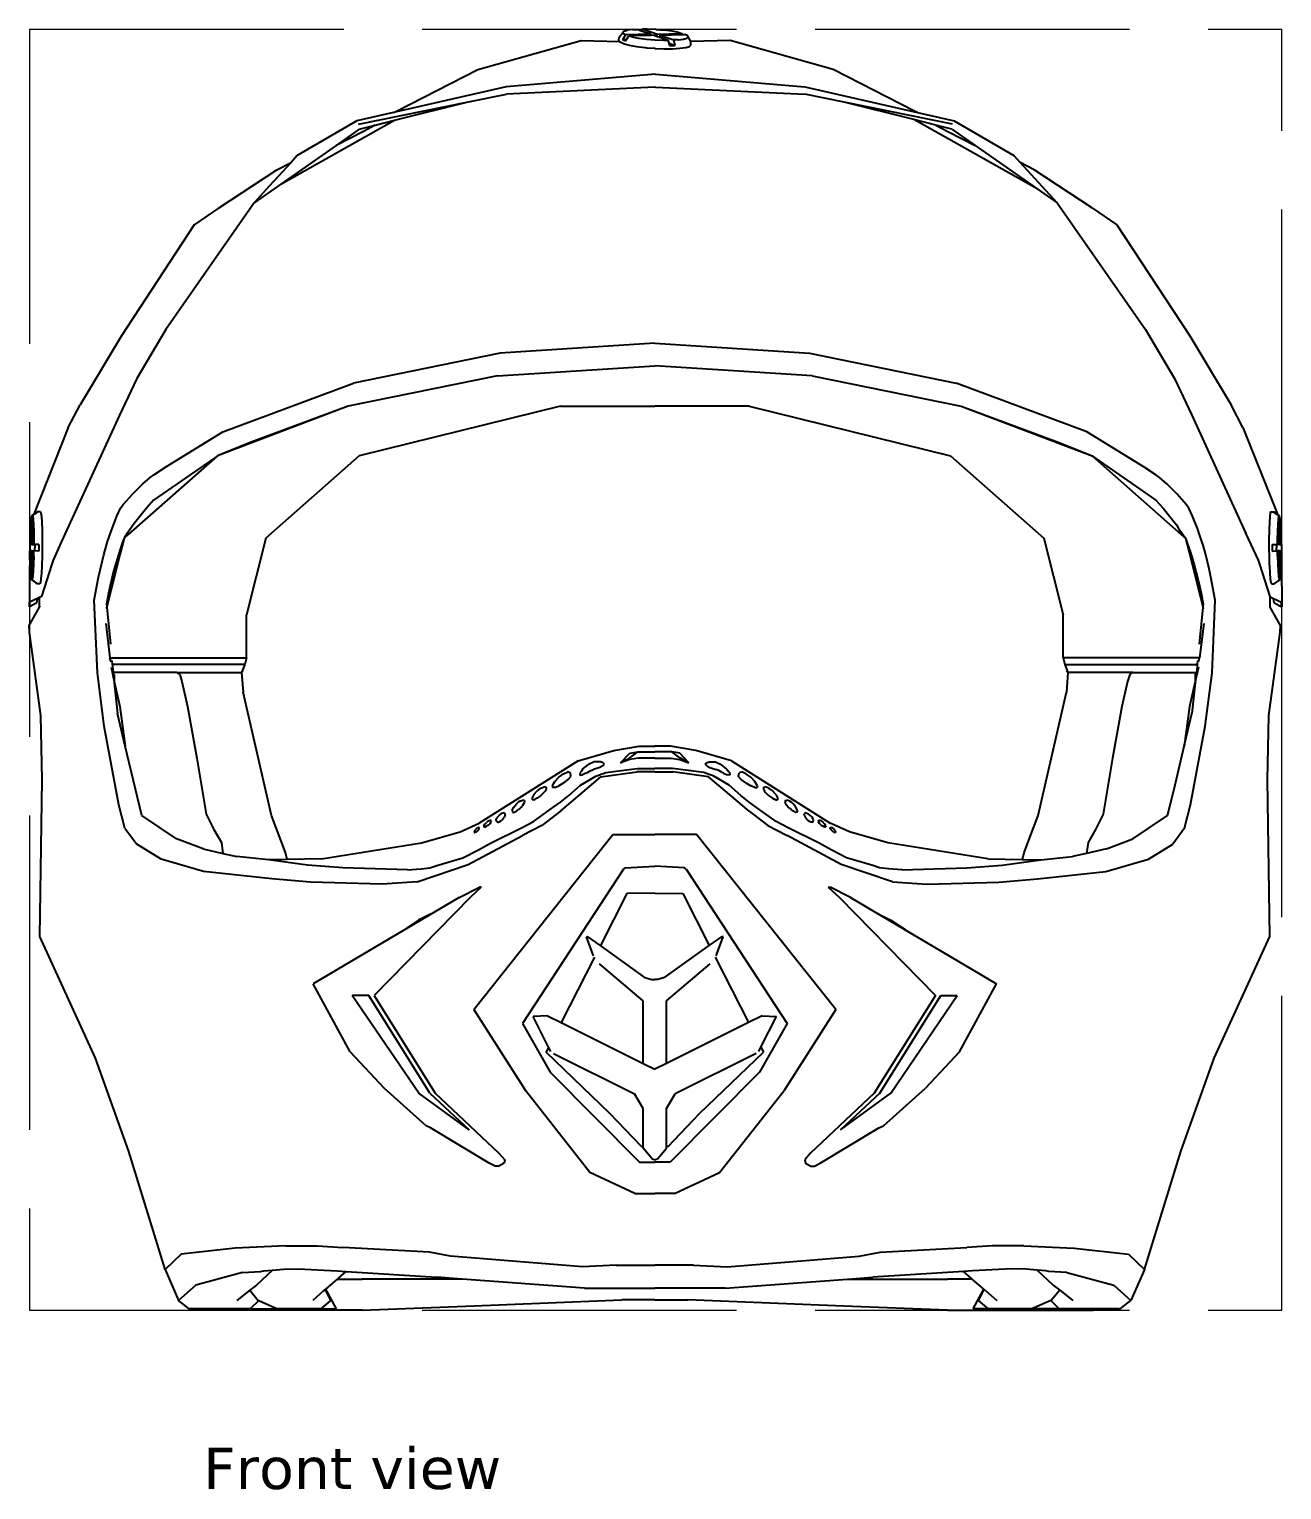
# Model space of a CAD drawing. Header units: inches. Extents: x 96 to 419, y 130 to 203.
# Drawn here: x 279.6 to 327.4, y 130 to 185.7 of the extents above; entities that cross this region are included whole.
import ezdxf

# ---------------------------------------------------------------- set-up
doc = ezdxf.new("R2010")
doc.units = ezdxf.units.IN
doc.header["$MEASUREMENT"] = 0
doc.linetypes.add('ACAD_ISO02W100', pattern=[15, 12, -3])
doc.layers.add('Edges', color=7, linetype='Continuous')
doc.layers.add('outter line', color=1, linetype='ACAD_ISO02W100', lineweight=5)
doc.styles.get("Standard").update_dxf_attribs({"font": 'Verdana.ttf'})

# ---------------------------------------------------------------- blocks, each defined once
blk = doc.blocks.new('Motocross Helmet fr')
at = {"layer": 'Edges'}
for p, q in [((-6.779, 22.884), (-2.837, 23.981)), ((-2.837, 23.981), (-1.368, 23.948)), ((-1.397, 23.988), (-1.389, 24.111)), ((-1.397, 23.988), (-1.368, 23.948)), ((-1.389, 24.111), (-1.252, 24.288)), ((-1.14, 24.201), (-1.261, 24.013)), ((-1.109, 24.017), (-1.261, 24.013)), ((-1.214, 23.992), (-1.261, 24.013)), ((-1.206, 24.335), (-1.252, 24.288)), ((-1.252, 24.288), (-1.214, 24.235)), ((-1.214, 24.235), (-1.14, 24.201)), ((-1.214, 23.992), (-1.139, 23.972)), ((-1.206, 24.335), (-1.077, 24.374)), ((-0.175, 24.225), (-1.14, 24.201)), ((-1.139, 23.972), (-1.109, 24.017)), ((-1.109, 24.017), (-1.018, 24.159)), ((-0.876, 24.401), (-1.077, 24.374)), ((-0.178, 24.181), (-1.018, 24.159)), ((-0.898, 24.127), (-1.018, 24.159)), ((-0.898, 24.127), (-0.643, 24.079)), ((-0.876, 24.401), (-0.716, 24.41)), ((-0.529, 24.346), (-0.716, 24.41)), ((-0.643, 24.079), (-0.343, 24.041)), ((-0.529, 24.346), (-0.498, 24.415)), ((-0.175, 24.225), (-0.529, 24.346)), ((-0.312, 24.415), (-0.498, 24.415)), ((0.043, 24.231), (-0.498, 24.415)), ((-0.343, 24.041), (-0.021, 24.013)), ((0.011, 24.401), (-0.312, 24.415)), ((-0.175, 24.225), (-0.178, 24.181)), ((-0.053, 24.184), (-0.178, 24.181)), ((-0.053, 24.184), (0.038, 24.153)), ((-0.021, 24.013), (0.302, 23.999)), ((0.011, 24.401), (0.333, 24.374)), ((0.043, 24.231), (0.038, 24.153)), ((0.038, 24.153), (0.16, 24.111)), ((0.043, 24.231), (1.008, 24.255)), ((0.165, 24.189), (0.16, 24.111)), ((0.16, 24.111), (0.488, 23.999)), ((0.165, 24.189), (1.032, 24.211)), ((0.165, 24.189), (0.706, 24.005)), ((0.302, 23.999), (0.488, 23.999)), ((0.633, 24.335), (0.333, 24.374)), ((0.516, 23.88), (0.488, 23.999)), ((0.888, 24.288), (0.633, 24.335)), ((0.866, 24.013), (0.706, 24.005)), ((0.755, 23.799), (0.706, 24.005)), ((0.866, 24.013), (1.067, 24.041)), ((0.888, 24.288), (1.008, 24.255)), ((1.008, 24.255), (1.032, 24.211)), ((1.032, 24.211), (1.13, 24.214)), ((1.067, 24.041), (1.196, 24.079)), ((1.204, 24.18), (1.13, 24.214)), ((1.196, 24.079), (1.242, 24.127)), ((1.242, 24.127), (1.204, 24.18)), ((1.347, 23.948), (1.242, 24.127)), ((2.845, 23.981), (1.347, 23.948)), ((6.787, 22.884), (2.845, 23.981)), ((-1.368, 23.948), (-1.355, 23.929)), ((-1.355, 23.929), (-1.222, 23.869)), ((-1.222, 23.869), (-1.007, 23.811)), ((-1.007, 23.811), (-0.726, 23.759)), ((-0.726, 23.759), (-0.624, 23.745)), ((-0.624, 23.745), (-0.397, 23.716)), ((-0.397, 23.716), (-0.332, 23.711)), ((-0.332, 23.711), (-0.042, 23.686)), ((-0.042, 23.686), (0.004, 23.684)), ((0.004, 23.684), (0.313, 23.67)), ((0.313, 23.67), (0.646, 23.67)), ((0.516, 23.88), (0.755, 23.799)), ((0.537, 23.794), (0.516, 23.88)), ((0.537, 23.794), (0.654, 23.794)), ((0.646, 23.67), (0.933, 23.686)), ((0.654, 23.794), (0.755, 23.799)), ((0.933, 23.686), (1.155, 23.716)), ((1.155, 23.716), (1.296, 23.759)), ((1.296, 23.759), (1.348, 23.811)), ((1.355, 23.934), (1.347, 23.948)), ((1.348, 23.811), (1.355, 23.934)), ((-9.886, 21.288), (-6.779, 22.884)), ((9.894, 21.288), (6.787, 22.884)), ((0.004, 22.701), (-5.696, 22.214)), ((0.004, 22.701), (5.704, 22.214)), ((-5.696, 22.214), (-10, 21.233)), ((-7.2, 21.636), (-5.693, 21.943)), ((-0.027, 22.199), (-5.693, 21.943)), ((0.004, 22.201), (-0.027, 22.199)), ((0.004, 22.201), (5.7, 21.943)), ((7.208, 21.636), (5.7, 21.943)), ((5.704, 22.214), (10.008, 21.233)), ((-10, 21.233), (-11.396, 20.915)), ((-11.334, 20.793), (-7.2, 21.636)), ((-10, 21.233), (-9.886, 21.288)), ((-9.965, 20.941), (-7.2, 21.636)), ((11.342, 20.793), (7.208, 21.636)), ((9.859, 20.969), (7.208, 21.636)), ((10.008, 21.233), (9.894, 21.288)), ((10.008, 21.233), (11.404, 20.915)), ((-14.309, 18.499), (-9.965, 20.941)), ((-11.396, 20.915), (-13.674, 19.591)), ((-11.308, 20.603), (-10.696, 20.757)), ((-10.696, 20.757), (-11.147, 20.512)), ((-10.696, 20.757), (-9.965, 20.941)), ((14.569, 18.321), (9.859, 20.969)), ((10.704, 20.757), (9.859, 20.969)), ((10.704, 20.757), (11.155, 20.512)), ((11.316, 20.603), (10.704, 20.757)), ((11.404, 20.915), (13.682, 19.591)), ((-11.308, 20.603), (-12.193, 19.982)), ((-11.147, 20.512), (-12.193, 19.982)), ((11.155, 20.512), (12.201, 19.982)), ((11.316, 20.603), (12.201, 19.982)), ((-12.193, 19.982), (-14.309, 18.499)), ((-13.674, 19.591), (-13.914, 19.329)), ((12.201, 19.982), (14.569, 18.321)), ((13.682, 19.591), (13.921, 19.329)), ((-16.678, 17.591), (-14.451, 19.043)), ((-13.914, 19.329), (-14.746, 18.42)), ((-14.451, 19.043), (-13.914, 19.329)), ((14.459, 19.043), (13.921, 19.329)), ((13.921, 19.329), (14.754, 18.42)), ((16.686, 17.591), (14.459, 19.043)), ((-14.309, 18.499), (-15.327, 17.785)), ((-14.746, 18.42), (-15.327, 17.785)), ((14.754, 18.42), (15.334, 17.785)), ((14.569, 18.321), (15.334, 17.785)), ((-15.327, 17.785), (-18.697, 12.959)), ((-16.678, 17.591), (-17.606, 16.953)), ((15.334, 17.785), (18.705, 12.959)), ((16.686, 17.591), (17.614, 16.953)), ((-17.606, 16.953), (-20.387, 12.711)), ((17.614, 16.953), (20.395, 12.711)), ((-18.697, 12.959), (-19.801, 11.081)), ((18.705, 12.959), (19.808, 11.081)), ((-20.387, 12.711), (-21.967, 10.083)), ((-0.027, 12.438), (-5.93, 12.052)), ((-0.027, 12.438), (5.875, 12.052)), ((20.395, 12.711), (21.975, 10.083)), ((-5.93, 12.052), (-11.528, 10.908)), ((5.875, 12.052), (11.473, 10.908)), ((-6.033, 11.186), (-11.728, 10.032)), ((-6.033, 11.186), (-0.027, 11.575)), ((5.978, 11.186), (-0.027, 11.575)), ((5.978, 11.186), (11.673, 10.032)), ((-19.801, 11.081), (-20.467, 9.689)), ((-16.52, 9.046), (-11.528, 10.908)), ((16.465, 9.046), (11.473, 10.908)), ((19.808, 11.081), (20.474, 9.689)), ((-22.418, 9.213), (-21.967, 10.083)), ((22.425, 9.213), (21.975, 10.083)), ((-20.467, 9.689), (-22.684, 4.837)), ((-11.728, 10.032), (-16.727, 8.132)), ((-11.728, 10.032), (-15.433, 8.662)), ((-3.632, 10.032), (-11.314, 8.132)), ((-3.632, 10.032), (-0.027, 10.032)), ((3.577, 10.032), (-0.027, 10.032)), ((3.577, 10.032), (11.259, 8.132)), ((11.673, 10.032), (16.672, 8.132)), ((11.673, 10.032), (15.378, 8.662)), ((20.474, 9.689), (22.541, 5.167)), ((-22.418, 9.213), (-23.736, 5.909)), ((-18.668, 7.728), (-16.52, 9.046)), ((18.613, 7.728), (16.465, 9.046)), ((22.425, 9.213), (23.744, 5.909)), ((-15.433, 8.662), (-16.727, 8.132)), ((15.378, 8.662), (16.672, 8.132)), ((-16.727, 8.132), (-20.128, 5.13)), ((-16.864, 8.039), (-19.162, 6.439)), ((-16.727, 8.132), (-16.864, 8.039)), ((-11.314, 8.132), (-14.876, 4.988)), ((11.259, 8.132), (14.821, 4.988)), ((16.672, 8.132), (16.809, 8.039)), ((16.672, 8.132), (20.073, 5.13)), ((16.809, 8.039), (19.107, 6.439)), ((-19.577, 7.067), (-19.295, 7.313)), ((-19.295, 7.313), (-19.152, 7.415)), ((-19.152, 7.415), (-18.668, 7.728)), ((19.097, 7.415), (18.613, 7.728)), ((19.24, 7.313), (19.097, 7.415)), ((19.522, 7.067), (19.24, 7.313)), ((-19.957, 6.685), (-19.577, 7.067)), ((19.902, 6.685), (19.522, 7.067)), ((-20.562, 5.832), (-20.419, 6.144)), ((-20.419, 6.144), (-20.319, 6.273)), ((-20.319, 6.273), (-19.957, 6.685)), ((-19.432, 6.141), (-19.692, 5.827)), ((-19.162, 6.439), (-19.432, 6.141)), ((19.107, 6.439), (19.377, 6.141)), ((19.377, 6.141), (19.637, 5.827)), ((20.264, 6.273), (19.902, 6.685)), ((20.364, 6.144), (20.264, 6.273)), ((20.507, 5.832), (20.364, 6.144)), ((-23.84, 5.65), (-23.88, 5.55)), ((-23.851, 5.515), (-23.84, 5.65)), ((-23.84, 5.65), (-23.834, 5.714)), ((-23.834, 5.714), (-23.815, 5.839)), ((-23.815, 5.839), (-23.803, 5.865)), ((-23.812, 4.756), (-23.803, 5.865)), ((-23.803, 5.865), (-23.736, 5.909)), ((-23.797, 4.756), (-23.789, 5.865)), ((-23.615, 5.978), (-23.789, 5.865)), ((-23.777, 5.838), (-23.789, 5.865)), ((-23.777, 5.838), (-23.76, 5.714)), ((-23.76, 5.714), (-23.746, 5.515)), ((-23.736, 5.909), (-23.615, 5.988)), ((-23.608, 6.005), (-23.615, 5.988)), ((-23.615, 5.978), (-23.615, 5.988)), ((-23.6, 5.988), (-23.615, 5.978)), ((-23.483, 6.004), (-23.608, 6.005)), ((-23.608, 6.005), (-23.6, 5.988)), ((-23.483, 6.004), (-23.462, 5.957)), ((-23.462, 5.957), (-23.444, 5.819)), ((-23.444, 5.819), (-23.428, 5.601)), ((-23.428, 5.601), (-23.418, 5.316)), ((-20.748, 5.364), (-20.562, 5.832)), ((-19.692, 5.827), (-19.941, 5.5)), ((19.637, 5.827), (19.886, 5.5)), ((20.693, 5.364), (20.507, 5.832)), ((23.436, 5.601), (23.425, 5.316)), ((23.451, 5.819), (23.436, 5.601)), ((23.47, 5.957), (23.451, 5.819)), ((23.491, 6.004), (23.47, 5.957)), ((23.491, 6.004), (23.615, 6.005)), ((23.615, 6.005), (23.608, 5.988)), ((23.608, 5.988), (23.623, 5.978)), ((23.615, 6.005), (23.623, 5.988)), ((23.623, 5.978), (23.623, 5.988)), ((23.744, 5.909), (23.623, 5.988)), ((23.623, 5.978), (23.796, 5.865)), ((23.811, 5.865), (23.744, 5.909)), ((23.768, 5.714), (23.754, 5.515)), ((23.785, 5.838), (23.768, 5.714)), ((23.785, 5.838), (23.796, 5.865)), ((23.805, 4.756), (23.796, 5.865)), ((23.82, 4.756), (23.811, 5.865)), ((23.823, 5.839), (23.811, 5.865)), ((23.842, 5.714), (23.823, 5.839)), ((23.847, 5.65), (23.842, 5.714)), ((23.847, 5.65), (23.887, 5.55)), ((23.859, 5.515), (23.847, 5.65)), ((-23.88, 5.55), (-23.902, 2.371)), ((-23.875, 4.955), (-23.865, 5.256)), ((-23.851, 5.515), (-23.865, 5.256)), ((-23.746, 5.515), (-23.737, 5.256)), ((-23.737, 5.256), (-23.731, 4.954)), ((-23.418, 5.316), (-23.417, 5.253)), ((-23.417, 5.253), (-23.412, 4.984)), ((-20.918, 4.873), (-20.748, 5.364)), ((-20.179, 5.159), (-20.29, 4.988)), ((-20.128, 5.13), (-20.29, 4.988)), ((-20.015, 5.394), (-20.179, 5.159)), ((-19.941, 5.5), (-20.015, 5.394)), ((19.886, 5.5), (19.96, 5.394)), ((19.96, 5.394), (20.073, 5.13)), ((19.96, 5.394), (20.124, 5.159)), ((20.073, 5.13), (20.235, 4.988)), ((20.124, 5.159), (20.235, 4.988)), ((20.863, 4.873), (20.693, 5.364)), ((22.541, 5.163), (22.541, 5.167)), ((22.541, 5.163), (23.004, 4.153)), ((23.424, 5.253), (23.42, 4.984)), ((23.425, 5.316), (23.424, 5.253)), ((23.744, 5.256), (23.739, 4.954)), ((23.754, 5.515), (23.744, 5.256)), ((23.859, 5.515), (23.873, 5.256)), ((23.882, 4.955), (23.873, 5.256)), ((23.887, 5.55), (23.91, 2.371)), ((-23.88, 4.308), (-23.88, 4.506)), ((-23.814, 4.506), (-23.88, 4.506)), ((-23.875, 4.955), (-23.878, 4.756)), ((-23.812, 4.756), (-23.878, 4.756)), ((-23.814, 4.506), (-23.823, 3.398)), ((-23.814, 4.506), (-23.799, 4.506)), ((-23.812, 4.756), (-23.797, 4.756)), ((-23.799, 4.506), (-23.808, 3.398)), ((-23.799, 4.506), (-23.733, 4.506)), ((-23.797, 4.756), (-23.731, 4.756)), ((-23.737, 4.307), (-23.733, 4.506)), ((-23.7, 4.506), (-23.733, 4.506)), ((-23.731, 4.954), (-23.731, 4.756)), ((-23.698, 4.755), (-23.731, 4.756)), ((-23.698, 4.755), (-23.7, 4.63)), ((-23.7, 4.506), (-23.7, 4.63)), ((-23.539, 4.504), (-23.7, 4.506)), ((-23.537, 4.754), (-23.698, 4.755)), ((-23.537, 4.629), (-23.539, 4.504)), ((-23.537, 4.754), (-23.537, 4.629)), ((-23.412, 4.628), (-23.418, 4.273)), ((-23.412, 4.984), (-23.412, 4.628)), ((-22.684, 4.837), (-22.997, 4.153)), ((-21.063, 4.36), (-20.959, 4.733)), ((-20.959, 4.733), (-20.918, 4.873)), ((-20.357, 4.807), (-20.481, 4.442)), ((-20.29, 4.988), (-20.436, 4.412)), ((-20.29, 4.988), (-20.357, 4.807)), ((-14.876, 4.988), (-15.617, 2.067)), ((14.821, 4.988), (15.562, 2.067)), ((20.235, 4.988), (20.302, 4.807)), ((20.235, 4.988), (20.381, 4.412)), ((20.302, 4.807), (20.426, 4.442)), ((20.904, 4.733), (20.863, 4.873)), ((21.008, 4.36), (20.904, 4.733)), ((23.42, 4.984), (23.42, 4.628)), ((23.42, 4.628), (23.425, 4.273)), ((23.545, 4.754), (23.706, 4.755)), ((23.545, 4.754), (23.545, 4.629)), ((23.545, 4.629), (23.546, 4.504)), ((23.546, 4.504), (23.708, 4.506)), ((23.706, 4.755), (23.739, 4.756)), ((23.706, 4.755), (23.708, 4.63)), ((23.708, 4.506), (23.708, 4.63)), ((23.708, 4.506), (23.741, 4.506)), ((23.739, 4.954), (23.739, 4.756)), ((23.805, 4.756), (23.739, 4.756)), ((23.744, 4.307), (23.741, 4.506)), ((23.807, 4.506), (23.741, 4.506)), ((23.82, 4.756), (23.805, 4.756)), ((23.807, 4.506), (23.816, 3.398)), ((23.822, 4.506), (23.807, 4.506)), ((23.82, 4.756), (23.886, 4.756)), ((23.822, 4.506), (23.887, 4.506)), ((23.822, 4.506), (23.83, 3.398)), ((23.882, 4.955), (23.886, 4.756)), ((23.887, 4.308), (23.887, 4.506)), ((-23.875, 4.006), (-23.88, 4.308)), ((-23.875, 4.006), (-23.865, 3.748)), ((-23.746, 4.006), (-23.76, 3.747)), ((-23.737, 4.307), (-23.746, 4.006)), ((-23.428, 3.941), (-23.444, 3.656)), ((-23.046, 4), (-23.443, 2.764)), ((-23.426, 4.003), (-23.428, 3.941)), ((-23.418, 4.273), (-23.426, 4.003)), ((-22.997, 4.153), (-23.046, 4)), ((-21.192, 3.828), (-21.063, 4.36)), ((-20.436, 4.412), (-20.78, 3.054)), ((-20.617, 3.988), (-20.701, 3.683)), ((-20.436, 4.412), (-20.617, 3.988)), ((-20.595, 4.068), (-20.617, 3.988)), ((-20.481, 4.442), (-20.595, 4.068)), ((20.381, 4.412), (20.562, 3.988)), ((20.381, 4.412), (20.725, 3.054)), ((20.426, 4.442), (20.54, 4.068)), ((20.54, 4.068), (20.562, 3.988)), ((20.562, 3.988), (20.646, 3.683)), ((21.137, 3.828), (21.008, 4.36)), ((23.004, 4.153), (23.053, 4)), ((23.053, 4), (23.451, 2.764)), ((23.425, 4.273), (23.434, 4.003)), ((23.434, 4.003), (23.436, 3.941)), ((23.436, 3.941), (23.451, 3.656)), ((23.744, 4.307), (23.754, 4.006)), ((23.754, 4.006), (23.768, 3.747)), ((23.882, 4.006), (23.873, 3.748)), ((23.882, 4.006), (23.887, 4.308)), ((-23.851, 3.549), (-23.865, 3.748)), ((-23.834, 3.424), (-23.851, 3.549)), ((-23.834, 3.424), (-23.823, 3.398)), ((-23.823, 3.398), (-23.637, 3.271)), ((-23.796, 3.424), (-23.808, 3.398)), ((-23.808, 3.398), (-23.636, 3.281)), ((-23.777, 3.549), (-23.796, 3.424)), ((-23.76, 3.747), (-23.777, 3.549)), ((-23.462, 3.438), (-23.483, 3.301)), ((-23.444, 3.656), (-23.462, 3.438)), ((-21.424, 2.633), (-21.259, 3.511)), ((-21.259, 3.511), (-21.192, 3.828)), ((-20.701, 3.683), (-20.798, 3.29)), ((20.646, 3.683), (20.743, 3.29)), ((21.204, 3.511), (21.137, 3.828)), ((21.369, 2.633), (21.204, 3.511)), ((23.451, 3.656), (23.47, 3.438)), ((23.47, 3.438), (23.491, 3.301)), ((23.83, 3.398), (23.644, 3.271)), ((23.816, 3.398), (23.644, 3.281)), ((23.768, 3.747), (23.785, 3.549)), ((23.785, 3.549), (23.804, 3.424)), ((23.804, 3.424), (23.816, 3.398)), ((23.842, 3.424), (23.83, 3.398)), ((23.842, 3.424), (23.859, 3.549)), ((23.859, 3.549), (23.873, 3.748)), ((-23.636, 3.281), (-23.637, 3.271)), ((-23.629, 3.255), (-23.637, 3.271)), ((-23.636, 3.281), (-23.622, 3.271)), ((-23.622, 3.271), (-23.629, 3.255)), ((-23.504, 3.254), (-23.629, 3.255)), ((-23.483, 3.301), (-23.504, 3.254)), ((-20.885, 2.889), (-20.963, 2.481)), ((-20.78, 3.054), (-20.952, 2.376)), ((-20.809, 3.237), (-20.885, 2.889)), ((-20.798, 3.29), (-20.809, 3.237)), ((-20.78, 3.054), (-20.809, 3.237)), ((20.725, 3.054), (20.754, 3.237)), ((20.725, 3.054), (20.897, 2.376)), ((20.743, 3.29), (20.754, 3.237)), ((20.754, 3.237), (20.83, 2.889)), ((20.83, 2.889), (20.908, 2.481)), ((23.491, 3.301), (23.512, 3.254)), ((23.512, 3.254), (23.637, 3.255)), ((23.644, 3.281), (23.629, 3.271)), ((23.629, 3.271), (23.637, 3.255)), ((23.637, 3.255), (23.644, 3.271)), ((23.644, 3.281), (23.644, 3.271)), ((-23.91, 1.658), (-23.521, 2.36)), ((-23.617, 2.526), (-23.902, 2.371)), ((-23.902, 2.371), (-23.895, 2.48)), ((-23.895, 2.48), (-23.893, 2.546)), ((-23.588, 2.694), (-23.893, 2.546)), ((-23.617, 2.526), (-23.588, 2.694)), ((-23.516, 2.729), (-23.588, 2.694)), ((-23.521, 2.36), (-23.516, 2.729)), ((-23.521, 2.36), (-23.49, 2.416)), ((-23.443, 2.764), (-23.516, 2.729)), ((-21.302, -0.149), (-21.424, 2.633)), ((-20.952, 2.376), (-20.969, 2.31)), ((-20.963, 2.481), (-20.952, 2.376)), ((-20.951, 2.357), (-20.812, 0.943)), ((20.896, 2.357), (20.757, 0.943)), ((20.908, 2.481), (20.897, 2.376)), ((20.897, 2.376), (20.914, 2.31)), ((21.247, -0.149), (21.369, 2.633)), ((23.451, 2.764), (23.46, 2.76)), ((23.466, 2.36), (23.46, 2.76)), ((23.46, 2.76), (23.595, 2.694)), ((23.855, 1.658), (23.466, 2.36)), ((23.624, 2.526), (23.595, 2.694)), ((23.595, 2.694), (23.901, 2.546)), ((23.624, 2.526), (23.91, 2.371)), ((23.903, 2.48), (23.901, 2.546)), ((23.91, 2.371), (23.903, 2.48)), ((-20.99, 1.737), (-20.829, 0.433)), ((-15.617, 0.433), (-15.617, 2.067)), ((15.562, 0.433), (15.562, 2.067)), ((20.935, 1.737), (20.774, 0.433)), ((-23.897, 1.405), (-23.91, 1.658)), ((-23.464, -1.779), (-23.897, 1.405)), ((23.409, -1.779), (23.842, 1.405)), ((23.842, 1.405), (23.855, 1.658)), ((-20.829, 0.433), (-15.617, 0.433)), ((-20.784, 0.273), (-20.829, 0.433)), ((-20.784, 0.065), (-20.663, -0.472)), ((-20.752, 0.332), (-20.737, 0.177)), ((-15.682, 0.177), (-20.737, 0.177)), ((-20.737, 0.177), (-20.729, 0.1)), ((-20.729, 0.1), (-20.704, -0.136)), ((-15.682, 0.177), (-15.799, -0.136)), ((-15.617, 0.433), (-15.682, 0.177)), ((15.562, 0.433), (15.627, 0.177)), ((20.774, 0.433), (15.562, 0.433)), ((15.627, 0.177), (15.744, -0.136)), ((15.627, 0.177), (20.682, 0.177)), ((20.729, 0.065), (20.608, -0.472)), ((20.674, 0.1), (20.649, -0.136)), ((20.682, 0.177), (20.674, 0.1)), ((20.697, 0.332), (20.682, 0.177)), ((20.729, 0.273), (20.774, 0.433)), ((-21.045, -2.184), (-21.302, -0.149)), ((-18.273, -0.136), (-20.704, -0.136)), ((-20.704, -0.136), (-20.7, -0.176)), ((-20.663, -0.207), (-20.7, -0.176)), ((-20.7, -0.176), (-20.536, -1.695)), ((-20.663, -0.207), (-20.663, -0.472)), ((-20.663, -0.472), (-20.445, -1.433)), ((-18.158, -0.207), (-18.273, -0.136)), ((-18.273, -0.136), (-15.799, -0.136)), ((-18.158, -0.207), (-18.079, -0.472)), ((-18.079, -0.472), (-17.862, -1.433)), ((-15.799, -0.136), (-15.747, -0.079)), ((-15.799, -0.136), (-15.742, -0.884)), ((15.744, -0.136), (15.687, -0.884)), ((15.744, -0.136), (15.692, -0.079)), ((18.218, -0.136), (15.744, -0.136)), ((18.024, -0.472), (17.807, -1.433)), ((18.103, -0.207), (18.024, -0.472)), ((18.103, -0.207), (18.218, -0.136)), ((18.218, -0.136), (20.649, -0.136)), ((20.608, -0.472), (20.39, -1.433)), ((20.645, -0.176), (20.481, -1.695)), ((20.608, -0.207), (20.645, -0.176)), ((20.608, -0.207), (20.608, -0.472)), ((20.649, -0.136), (20.645, -0.176)), ((20.99, -2.184), (21.247, -0.149)), ((-14.666, -5.593), (-15.742, -0.884)), ((14.611, -5.593), (15.687, -0.884)), ((-20.445, -1.433), (-20.242, -2.939)), ((-17.862, -1.433), (-17.505, -3.405)), ((17.807, -1.433), (17.45, -3.405)), ((20.39, -1.433), (20.187, -2.939)), ((-23.417, -4.228), (-23.464, -1.779)), ((-20.482, -5.181), (-21.045, -2.184)), ((-20.242, -2.939), (-20.536, -1.695)), ((20.187, -2.939), (20.481, -1.695)), ((20.427, -5.181), (20.99, -2.184)), ((23.362, -4.228), (23.409, -1.779)), ((-19.853, -4.578), (-20.242, -2.939)), ((-2.564, -3.39), (-1.596, -3.103)), ((-1.596, -3.103), (-0.627, -2.941)), ((-1.332, -3.584), (-0.981, -3.205)), ((-0.981, -3.392), (-0.678, -3.162)), ((-0.981, -3.205), (-0.678, -3.162)), ((-0.678, -3.162), (-0.646, -3.157)), ((-0.646, -3.157), (-0.027, -3.157)), ((-0.627, -2.941), (-0.027, -2.941)), ((0.572, -2.941), (-0.027, -2.941)), ((0.591, -3.157), (-0.027, -3.157)), ((1.541, -3.103), (0.572, -2.941)), ((0.623, -3.162), (0.591, -3.157)), ((0.926, -3.392), (0.623, -3.162)), ((0.926, -3.205), (0.623, -3.162)), ((1.277, -3.584), (0.926, -3.205)), ((2.509, -3.39), (1.541, -3.103)), ((19.798, -4.578), (20.187, -2.939)), ((-17.505, -3.405), (-17.149, -5.534)), ((-2.951, -3.508), (-6.728, -5.882)), ((-2.951, -3.508), (-2.564, -3.39)), ((-2.783, -3.816), (-2.844, -3.907)), ((-2.783, -3.816), (-2.564, -3.647)), ((-2.6, -3.947), (-2.473, -3.87)), ((-2.344, -3.545), (-2.564, -3.647)), ((-2.473, -3.87), (-2.361, -3.84)), ((-2.129, -3.752), (-2.361, -3.84)), ((-2.099, -3.535), (-2.344, -3.545)), ((-2.014, -3.688), (-2.129, -3.752)), ((-2.07, -3.559), (-2.099, -3.535)), ((-2.003, -3.583), (-2.07, -3.559)), ((-2.014, -3.688), (-1.983, -3.67)), ((-2.003, -3.583), (-1.967, -3.601)), ((-1.983, -3.67), (-1.966, -3.628)), ((-1.966, -3.628), (-1.967, -3.601)), ((-1.898, -3.946), (-0.698, -3.796)), ((-1.332, -3.584), (-0.981, -3.392)), ((-0.981, -3.455), (-1.332, -3.584)), ((-0.646, -3.407), (-0.981, -3.455)), ((-0.698, -3.796), (-0.027, -3.796)), ((-0.027, -3.407), (-0.646, -3.407)), ((-0.027, -3.407), (0.591, -3.407)), ((0.643, -3.796), (-0.027, -3.796)), ((0.591, -3.407), (0.926, -3.455)), ((1.843, -3.946), (0.643, -3.796)), ((1.277, -3.584), (0.926, -3.392)), ((0.926, -3.455), (1.277, -3.584)), ((1.911, -3.628), (1.912, -3.601)), ((1.928, -3.67), (1.911, -3.628)), ((1.948, -3.583), (1.912, -3.601)), ((1.959, -3.688), (1.928, -3.67)), ((1.948, -3.583), (2.015, -3.559)), ((1.959, -3.688), (2.074, -3.752)), ((2.015, -3.559), (2.044, -3.535)), ((2.044, -3.535), (2.289, -3.545)), ((2.074, -3.752), (2.306, -3.84)), ((2.289, -3.545), (2.509, -3.647)), ((2.418, -3.87), (2.306, -3.84)), ((2.545, -3.947), (2.418, -3.87)), ((2.896, -3.508), (2.509, -3.39)), ((2.728, -3.816), (2.509, -3.647)), ((2.728, -3.816), (2.789, -3.907)), ((2.896, -3.508), (6.673, -5.882)), ((17.45, -3.405), (17.094, -5.534)), ((-23.504, -10.204), (-23.417, -4.228)), ((-3.931, -4.443), (-3.844, -4.291)), ((-3.931, -4.443), (-3.93, -4.473)), ((-3.848, -4.522), (-3.694, -4.453)), ((-3.844, -4.291), (-3.69, -4.125)), ((-3.691, -4.452), (-3.694, -4.453)), ((-3.498, -4.348), (-3.691, -4.452)), ((-3.69, -4.125), (-3.508, -3.993)), ((-3.508, -3.993), (-3.35, -3.927)), ((-3.498, -4.348), (-3.328, -4.22)), ((-3.293, -3.937), (-3.35, -3.927)), ((-3.328, -4.22), (-3.227, -4.102)), ((-3.311, -4.822), (-2.863, -4.433)), ((-3.293, -3.937), (-3.247, -3.965)), ((-3.226, -4.092), (-3.247, -3.965)), ((-3.227, -4.102), (-3.226, -4.092)), ((-2.953, -4.845), (-2.083, -4.112)), ((-2.881, -3.95), (-2.888, -4.04)), ((-2.888, -4.04), (-2.846, -4.046)), ((-2.844, -3.907), (-2.881, -3.95)), ((-2.863, -4.433), (-2.276, -4.083)), ((-2.846, -4.046), (-2.786, -4.038)), ((-2.655, -3.972), (-2.786, -4.038)), ((-2.655, -3.972), (-2.6, -3.947)), ((-2.276, -4.083), (-1.898, -3.946)), ((-2.083, -4.112), (-0.715, -3.924)), ((-0.027, -3.924), (-0.715, -3.924)), ((-0.027, -3.924), (0.66, -3.924)), ((2.028, -4.112), (0.66, -3.924)), ((2.221, -4.083), (1.843, -3.946)), ((2.898, -4.845), (2.028, -4.112)), ((2.808, -4.433), (2.221, -4.083)), ((2.6, -3.972), (2.545, -3.947)), ((2.6, -3.972), (2.731, -4.038)), ((2.791, -4.046), (2.731, -4.038)), ((2.789, -3.907), (2.826, -3.95)), ((2.833, -4.04), (2.791, -4.046)), ((3.256, -4.822), (2.808, -4.433)), ((2.826, -3.95), (2.833, -4.04)), ((3.171, -4.092), (3.192, -3.965)), ((3.172, -4.102), (3.171, -4.092)), ((3.273, -4.22), (3.172, -4.102)), ((3.238, -3.937), (3.192, -3.965)), ((3.238, -3.937), (3.295, -3.927)), ((3.443, -4.348), (3.273, -4.22)), ((3.453, -3.993), (3.295, -3.927)), ((3.443, -4.348), (3.636, -4.452)), ((3.635, -4.125), (3.453, -3.993)), ((3.789, -4.291), (3.635, -4.125)), ((3.636, -4.452), (3.639, -4.453)), ((3.793, -4.522), (3.639, -4.453)), ((3.876, -4.443), (3.789, -4.291)), ((3.876, -4.443), (3.875, -4.473)), ((23.449, -10.204), (23.362, -4.228)), ((-19.607, -5.587), (-19.853, -4.578)), ((-5.184, -5.044), (-5.071, -5)), ((-5.004, -5.017), (-5.071, -5)), ((-4.644, -4.79), (-4.712, -4.915)), ((-4.712, -4.915), (-4.708, -4.995)), ((-4.642, -4.989), (-4.708, -4.995)), ((-4.644, -4.79), (-4.522, -4.654)), ((-4.642, -4.989), (-4.588, -4.96)), ((-4.52, -4.925), (-4.588, -4.96)), ((-4.484, -4.625), (-4.522, -4.654)), ((-4.374, -4.82), (-4.52, -4.925)), ((-4.484, -4.625), (-4.378, -4.547)), ((-4.378, -4.547), (-4.25, -4.495)), ((-4.245, -4.702), (-4.374, -4.82)), ((-4.184, -4.51), (-4.25, -4.495)), ((-4.214, -4.664), (-4.245, -4.702)), ((-4.172, -4.589), (-4.214, -4.664)), ((-4.174, -4.511), (-4.184, -4.51)), ((-4.174, -4.511), (-4.172, -4.589)), ((-3.93, -4.473), (-3.936, -4.519)), ((-3.848, -4.522), (-3.936, -4.519)), ((-3.631, -5.427), (-2.953, -4.845)), ((-3.625, -5.076), (-3.311, -4.822)), ((3.576, -5.427), (2.898, -4.845)), ((3.57, -5.076), (3.256, -4.822)), ((3.793, -4.522), (3.881, -4.519)), ((3.875, -4.473), (3.881, -4.519)), ((4.119, -4.511), (4.117, -4.589)), ((4.117, -4.589), (4.159, -4.664)), ((4.119, -4.511), (4.129, -4.51)), ((4.129, -4.51), (4.195, -4.495)), ((4.159, -4.664), (4.19, -4.702)), ((4.19, -4.702), (4.319, -4.82)), ((4.323, -4.547), (4.195, -4.495)), ((4.319, -4.82), (4.465, -4.925)), ((4.429, -4.625), (4.323, -4.547)), ((4.429, -4.625), (4.467, -4.654)), ((4.465, -4.925), (4.533, -4.96)), ((4.589, -4.79), (4.467, -4.654)), ((4.587, -4.989), (4.533, -4.96)), ((4.587, -4.989), (4.653, -4.995)), ((4.589, -4.79), (4.657, -4.915)), ((4.657, -4.915), (4.653, -4.995)), ((4.949, -5.017), (5.016, -5)), ((5.129, -5.044), (5.016, -5)), ((19.552, -5.587), (19.798, -4.578)), ((-20.255, -6.068), (-20.482, -5.181)), ((-17.149, -5.534), (-16.859, -6.122)), ((-5.966, -5.587), (-5.876, -5.518)), ((-5.795, -5.49), (-5.876, -5.518)), ((-5.795, -5.49), (-5.743, -5.509)), ((-5.736, -5.572), (-5.751, -5.606)), ((-5.736, -5.572), (-5.743, -5.509)), ((-5.467, -5.388), (-5.41, -5.272)), ((-5.467, -5.388), (-5.462, -5.462)), ((-5.462, -5.462), (-5.402, -5.473)), ((-5.41, -5.272), (-5.307, -5.144)), ((-5.402, -5.473), (-5.398, -5.471)), ((-5.321, -5.421), (-5.398, -5.471)), ((-5.321, -5.421), (-5.294, -5.406)), ((-5.307, -5.144), (-5.241, -5.086)), ((-5.294, -5.406), (-5.234, -5.361)), ((-5.184, -5.044), (-5.241, -5.086)), ((-5.168, -5.313), (-5.234, -5.361)), ((-5.168, -5.313), (-5.126, -5.275)), ((-5.126, -5.275), (-5.059, -5.2)), ((-5.059, -5.2), (-4.999, -5.091)), ((-5.004, -5.017), (-5, -5.072)), ((-5, -5.072), (-4.999, -5.091)), ((-4.657, -5.822), (-3.917, -5.284)), ((-3.631, -5.427), (-4.342, -5.975)), ((-3.917, -5.284), (-3.625, -5.076)), ((3.862, -5.284), (3.57, -5.076)), ((3.576, -5.427), (4.287, -5.975)), ((4.602, -5.822), (3.862, -5.284)), ((4.945, -5.072), (4.944, -5.091)), ((5.004, -5.2), (4.944, -5.091)), ((4.949, -5.017), (4.945, -5.072)), ((5.071, -5.275), (5.004, -5.2)), ((5.113, -5.313), (5.071, -5.275)), ((5.113, -5.313), (5.179, -5.361)), ((5.129, -5.044), (5.186, -5.086)), ((5.239, -5.406), (5.179, -5.361)), ((5.252, -5.144), (5.186, -5.086)), ((5.266, -5.421), (5.239, -5.406)), ((5.355, -5.272), (5.252, -5.144)), ((5.266, -5.421), (5.343, -5.471)), ((5.347, -5.473), (5.343, -5.471)), ((5.407, -5.462), (5.347, -5.473)), ((5.412, -5.388), (5.355, -5.272)), ((5.412, -5.388), (5.407, -5.462)), ((5.681, -5.572), (5.688, -5.509)), ((5.681, -5.572), (5.696, -5.606)), ((5.74, -5.49), (5.688, -5.509)), ((5.74, -5.49), (5.821, -5.518)), ((5.911, -5.587), (5.821, -5.518)), ((17.094, -5.534), (16.804, -6.122)), ((20.2, -6.068), (20.427, -5.181)), ((-20.255, -6.068), (-19.802, -6.679)), ((-18.284, -6.477), (-19.607, -5.587)), ((-16.859, -6.122), (-16.57, -6.617)), ((-14.124, -6.996), (-14.666, -5.593)), ((-7.455, -6.214), (-6.728, -5.882)), ((-6.903, -6.16), (-6.857, -6.108)), ((-6.804, -6.065), (-6.857, -6.108)), ((-6.804, -6.065), (-6.761, -6.045)), ((-6.784, -6.159), (-6.753, -6.126)), ((-6.761, -6.045), (-6.757, -6.043)), ((-6.729, -6.05), (-6.757, -6.043)), ((-6.753, -6.126), (-6.727, -6.08)), ((-6.727, -6.08), (-6.729, -6.05)), ((-6.554, -5.979), (-6.519, -5.917)), ((-6.554, -5.979), (-6.551, -6.019)), ((-6.514, -6.028), (-6.551, -6.019)), ((-6.519, -5.917), (-6.458, -5.851)), ((-6.514, -6.028), (-6.45, -6.002)), ((-6.385, -5.798), (-6.458, -5.851)), ((-6.432, -5.989), (-6.45, -6.002)), ((-6.374, -5.956), (-6.432, -5.989)), ((-6.385, -5.798), (-6.321, -5.772)), ((-6.374, -5.956), (-6.311, -5.893)), ((-6.283, -5.78), (-6.321, -5.772)), ((-6.311, -5.893), (-6.279, -5.827)), ((-6.298, -6.645), (-5.093, -6.046)), ((-6.283, -5.796), (-6.283, -5.78)), ((-6.283, -5.796), (-6.279, -5.827)), ((-6.083, -5.752), (-6.043, -5.67)), ((-6.075, -5.816), (-6.083, -5.752)), ((-6.021, -5.843), (-6.075, -5.816)), ((-5.989, -5.616), (-6.043, -5.67)), ((-6.021, -5.843), (-5.989, -5.838)), ((-5.989, -5.616), (-5.966, -5.587)), ((-5.989, -5.838), (-5.937, -5.82)), ((-5.937, -5.82), (-5.885, -5.779)), ((-5.849, -5.748), (-5.885, -5.779)), ((-5.849, -5.748), (-5.775, -5.657)), ((-5.751, -5.606), (-5.775, -5.657)), ((-5.093, -6.046), (-4.657, -5.822)), ((-4.342, -5.975), (-5.082, -6.358)), ((4.287, -5.975), (5.027, -6.358)), ((5.038, -6.046), (4.602, -5.822)), ((6.243, -6.645), (5.038, -6.046)), ((5.696, -5.606), (5.72, -5.657)), ((5.794, -5.748), (5.72, -5.657)), ((5.794, -5.748), (5.83, -5.779)), ((5.882, -5.82), (5.83, -5.779)), ((5.934, -5.838), (5.882, -5.82)), ((5.934, -5.616), (5.911, -5.587)), ((5.934, -5.616), (5.988, -5.67)), ((5.966, -5.843), (5.934, -5.838)), ((5.966, -5.843), (6.02, -5.816)), ((6.028, -5.752), (5.988, -5.67)), ((6.02, -5.816), (6.028, -5.752)), ((6.228, -5.796), (6.224, -5.827)), ((6.256, -5.893), (6.224, -5.827)), ((6.228, -5.78), (6.266, -5.772)), ((6.228, -5.796), (6.228, -5.78)), ((6.319, -5.956), (6.256, -5.893)), ((6.33, -5.798), (6.266, -5.772)), ((6.319, -5.956), (6.377, -5.989)), ((6.33, -5.798), (6.403, -5.851)), ((6.377, -5.989), (6.395, -6.002)), ((6.459, -6.028), (6.395, -6.002)), ((6.464, -5.917), (6.403, -5.851)), ((6.459, -6.028), (6.496, -6.019)), ((6.499, -5.979), (6.464, -5.917)), ((6.499, -5.979), (6.496, -6.019)), ((6.672, -6.08), (6.674, -6.05)), ((6.698, -6.126), (6.672, -6.08)), ((7.4, -6.214), (6.673, -5.882)), ((6.674, -6.05), (6.702, -6.043)), ((6.729, -6.159), (6.698, -6.126)), ((6.706, -6.045), (6.702, -6.043)), ((6.749, -6.065), (6.706, -6.045)), ((6.749, -6.065), (6.802, -6.108)), ((6.848, -6.16), (6.802, -6.108)), ((14.069, -6.996), (14.611, -5.593)), ((16.804, -6.122), (16.515, -6.617)), ((18.229, -6.477), (19.552, -5.587)), ((20.2, -6.068), (19.747, -6.679)), ((-18.876, -7.26), (-19.802, -6.679)), ((-17.273, -6.867), (-18.284, -6.477)), ((-16.57, -6.617), (-16.515, -7.037)), ((-12.745, -7.248), (-8.929, -6.638)), ((-8.929, -6.638), (-7.455, -6.214)), ((-7.147, -7.453), (-5.082, -6.358)), ((-6.934, -12.993), (-1.624, -6.318)), ((-6.903, -6.16), (-6.928, -6.207)), ((-6.928, -6.207), (-6.927, -6.237)), ((-6.927, -6.237), (-6.899, -6.242)), ((-6.852, -6.22), (-6.899, -6.242)), ((-6.852, -6.22), (-6.799, -6.177)), ((-6.799, -6.177), (-6.784, -6.159)), ((-6.756, -6.905), (-6.298, -6.645)), ((-1.624, -6.318), (-0.027, -6.318)), ((1.569, -6.318), (-0.027, -6.318)), ((6.879, -12.993), (1.569, -6.318)), ((7.092, -7.453), (5.027, -6.358)), ((6.701, -6.905), (6.243, -6.645)), ((6.744, -6.177), (6.729, -6.159)), ((6.797, -6.22), (6.744, -6.177)), ((6.797, -6.22), (6.844, -6.242)), ((6.872, -6.237), (6.844, -6.242)), ((6.848, -6.16), (6.873, -6.207)), ((6.873, -6.207), (6.872, -6.237)), ((8.874, -6.638), (7.4, -6.214)), ((12.69, -7.248), (8.874, -6.638)), ((16.515, -6.617), (16.46, -7.037)), ((17.218, -6.867), (18.229, -6.477)), ((18.821, -7.26), (19.747, -6.679)), ((-17.273, -6.867), (-16.515, -7.037)), ((-16.515, -7.037), (-15.979, -7.158)), ((-14.77, -7.282), (-15.979, -7.158)), ((-14.065, -7.27), (-14.124, -6.996)), ((-8.347, -7.499), (-7.35, -7.201)), ((-7.35, -7.201), (-6.756, -6.905)), ((7.295, -7.201), (6.701, -6.905)), ((8.292, -7.499), (7.295, -7.201)), ((14.01, -7.27), (14.069, -6.996)), ((14.715, -7.282), (15.924, -7.158)), ((16.46, -7.037), (15.924, -7.158)), ((17.218, -6.867), (16.46, -7.037)), ((-17.253, -7.73), (-18.876, -7.26)), ((-14.644, -8.008), (-17.253, -7.73)), ((-14.065, -7.27), (-14.77, -7.282)), ((-13.291, -7.485), (-14.77, -7.282)), ((-12.745, -7.248), (-14.065, -7.27)), ((-11.942, -7.582), (-13.291, -7.485)), ((-9.465, -7.66), (-11.942, -7.582)), ((-9.465, -7.66), (-8.952, -7.619)), ((-9.098, -8.118), (-7.147, -7.453)), ((-8.952, -7.619), (-8.612, -7.581)), ((-8.612, -7.581), (-8.347, -7.499)), ((-1.224, -7.632), (-5.08, -13.521)), ((-1.224, -7.632), (-1.156, -7.59)), ((-1.156, -7.59), (-0.027, -7.528)), ((1.101, -7.59), (-0.027, -7.528)), ((1.169, -7.632), (1.101, -7.59)), ((1.169, -7.632), (5.025, -13.521)), ((9.043, -8.118), (7.092, -7.453)), ((8.557, -7.581), (8.292, -7.499)), ((8.897, -7.619), (8.557, -7.581)), ((9.41, -7.66), (8.897, -7.619)), ((9.41, -7.66), (11.887, -7.582)), ((11.887, -7.582), (13.236, -7.485)), ((12.69, -7.248), (14.01, -7.27)), ((13.236, -7.485), (14.715, -7.282)), ((14.01, -7.27), (14.715, -7.282)), ((14.589, -8.008), (17.198, -7.73)), ((17.198, -7.73), (18.821, -7.26)), ((-13.167, -8.129), (-14.644, -8.008)), ((-10.429, -8.211), (-13.167, -8.129)), ((-9.098, -8.118), (-10.429, -8.211)), ((-7.501, -8.713), (-6.722, -8.318)), ((-6.652, -8.318), (-7.076, -8.713)), ((-6.652, -8.318), (-6.722, -8.318)), ((6.597, -8.318), (7.021, -8.713)), ((6.597, -8.318), (6.667, -8.318)), ((7.446, -8.713), (6.667, -8.318)), ((9.043, -8.118), (10.374, -8.211)), ((10.374, -8.211), (13.112, -8.129)), ((13.112, -8.129), (14.589, -8.008)), ((-7.501, -8.713), (-13.074, -12.007)), ((-7.076, -8.713), (-10.739, -12.459)), ((-1.093, -8.565), (-2.106, -10.554)), ((-0.027, -8.552), (-1.093, -8.565)), ((-0.027, -8.552), (1.038, -8.565)), ((1.038, -8.565), (2.051, -10.554)), ((7.021, -8.713), (10.684, -12.459)), ((7.446, -8.713), (13.019, -12.007)), ((-8.586, -9.354), (-9.042, -9.585)), ((8.531, -9.354), (8.987, -9.585)), ((-9.042, -9.585), (-9.584, -9.944)), ((8.987, -9.585), (9.529, -9.944)), ((-21.383, -14.854), (-23.504, -10.204)), ((-2.64, -10.221), (-2.601, -10.2)), ((-2.367, -10.948), (-2.64, -10.221)), ((-2.106, -10.554), (-2.601, -10.2)), ((-0.401, -11.774), (-2.106, -10.554)), ((0.346, -11.774), (2.051, -10.554)), ((2.051, -10.554), (2.546, -10.2)), ((2.312, -10.948), (2.585, -10.221)), ((2.585, -10.221), (2.546, -10.2)), ((21.328, -14.854), (23.449, -10.204)), ((-2.332, -10.999), (-3.6, -13.489)), ((2.277, -10.999), (3.545, -13.489)), ((-0.473, -12.663), (-2.144, -11.251)), ((0.418, -12.663), (2.089, -11.251)), ((-11.658, -14.607), (-13.074, -12.007)), ((-0.401, -11.774), (-0.145, -11.851)), ((-0.145, -11.851), (-0.027, -11.851)), ((0.09, -11.851), (-0.027, -11.851)), ((0.346, -11.774), (0.09, -11.851)), ((11.603, -14.607), (13.019, -12.007)), ((-10.948, -12.459), (-11.575, -12.459)), ((-9.04, -16.18), (-11.575, -12.459)), ((-8.615, -16.18), (-10.948, -12.459)), ((-10.739, -12.459), (-8.406, -16.18)), ((-0.473, -15.048), (-0.473, -12.663)), ((0.418, -15.048), (0.418, -12.663)), ((10.684, -12.459), (8.351, -16.18)), ((8.56, -16.18), (10.893, -12.459)), ((8.985, -16.18), (11.52, -12.459)), ((10.893, -12.459), (11.52, -12.459)), ((-6.934, -12.993), (-4.965, -16.079)), ((-4.123, -13.228), (-4.674, -13.253)), ((-4.081, -14.433), (-4.674, -13.253)), ((-4.123, -13.228), (-3.6, -13.489)), ((4.068, -13.228), (3.545, -13.489)), ((4.026, -14.433), (4.619, -13.253)), ((4.068, -13.228), (4.619, -13.253)), ((6.879, -12.993), (4.91, -16.079)), ((-5.08, -13.521), (-4.024, -15.378)), ((-3.6, -13.489), (-0.473, -15.048)), ((3.545, -13.489), (0.418, -15.048)), ((5.025, -13.521), (3.969, -15.378)), ((-4.081, -14.433), (-4.176, -14.618)), ((-4.001, -14.593), (-4.081, -14.433)), ((3.946, -14.593), (4.026, -14.433)), ((4.026, -14.433), (4.121, -14.618)), ((-20.111, -18.407), (-21.383, -14.854)), ((-11.658, -14.607), (-10.364, -15.994)), ((-1.739, -16.961), (-4.176, -14.618)), ((-3.894, -14.665), (-0.808, -16.21)), ((-0.473, -15.048), (-0.027, -15.271)), ((0.418, -15.048), (-0.027, -15.271)), ((3.839, -14.665), (0.753, -16.21)), ((1.684, -16.961), (4.121, -14.618)), ((11.603, -14.607), (10.309, -15.994)), ((20.056, -18.407), (21.328, -14.854)), ((-4.024, -15.378), (-0.617, -18.812)), ((3.969, -15.378), (0.562, -18.812)), ((-8.756, -17.426), (-10.364, -15.994)), ((-2.504, -19.21), (-4.965, -16.079)), ((2.449, -19.21), (4.91, -16.079)), ((8.701, -17.426), (10.309, -15.994)), ((-7.117, -17.589), (-9.04, -16.18)), ((-8.615, -16.18), (-7.117, -17.589)), ((-8.406, -16.18), (-5.976, -18.468)), ((-0.473, -16.776), (-0.808, -16.21)), ((0.418, -16.776), (0.753, -16.21)), ((8.351, -16.18), (5.921, -18.468)), ((8.56, -16.18), (7.062, -17.589)), ((7.062, -17.589), (8.985, -16.18)), ((-0.535, -18.216), (-1.739, -16.961)), ((-0.473, -18.218), (-0.473, -16.776)), ((0.418, -18.218), (0.418, -16.776)), ((0.48, -18.216), (1.684, -16.961)), ((-8.587, -17.506), (-8.756, -17.426)), ((-6.346, -18.862), (-8.587, -17.506)), ((6.291, -18.862), (8.532, -17.506)), ((8.532, -17.506), (8.701, -17.426)), ((-0.535, -18.216), (-0.473, -18.218)), ((-0.473, -18.288), (-0.473, -18.218)), ((-0.145, -18.674), (-0.473, -18.288)), ((0.09, -18.674), (0.418, -18.288)), ((0.48, -18.216), (0.418, -18.218)), ((0.418, -18.288), (0.418, -18.218)), ((-18.721, -22.911), (-20.111, -18.407)), ((-6.121, -18.973), (-6.346, -18.862)), ((-5.78, -18.862), (-5.979, -18.973)), ((-5.976, -18.468), (-5.757, -18.731)), ((-5.757, -18.731), (-5.78, -18.862)), ((-0.617, -18.812), (-0.027, -18.812)), ((-0.145, -18.674), (-0.027, -18.728)), ((-0.027, -18.728), (0.09, -18.674)), ((0.562, -18.812), (-0.027, -18.812)), ((5.921, -18.468), (5.702, -18.731)), ((5.702, -18.731), (5.725, -18.862)), ((5.725, -18.862), (5.924, -18.973)), ((6.066, -18.973), (6.291, -18.862)), ((18.666, -22.911), (20.056, -18.407)), ((-5.979, -18.973), (-6.121, -18.973)), ((-0.783, -20.015), (-2.504, -19.21)), ((0.728, -20.015), (2.449, -19.21)), ((5.924, -18.973), (6.066, -18.973)), ((-0.783, -20.015), (-0.027, -20.015)), ((0.728, -20.015), (-0.027, -20.015)), ((-16.043, -22.094), (-18.113, -22.326)), ((-14.117, -22.009), (-16.043, -22.094)), ((-14.117, -22.009), (-12.91, -22.013)), ((-12.91, -22.013), (-11.936, -22.071)), ((-8.631, -22.247), (-11.936, -22.071)), ((-7.832, -22.399), (-8.631, -22.247)), ((7.777, -22.399), (8.576, -22.247)), ((8.576, -22.247), (11.881, -22.071)), ((12.855, -22.013), (11.881, -22.071)), ((14.062, -22.009), (12.855, -22.013)), ((14.062, -22.009), (15.988, -22.094)), ((15.988, -22.094), (18.058, -22.326)), ((-18.113, -22.326), (-18.721, -22.911)), ((-2.787, -22.813), (-7.832, -22.399)), ((-1.503, -22.748), (-2.787, -22.813)), ((-1.503, -22.748), (-0.027, -22.748)), ((1.448, -22.748), (-0.027, -22.748)), ((1.448, -22.748), (2.732, -22.813)), ((2.732, -22.813), (7.777, -22.399)), ((18.058, -22.326), (18.666, -22.911)), ((-18.721, -22.911), (-18.207, -24.092)), ((-15.764, -23.029), (-17.55, -23.51)), ((-15.764, -23.029), (-15.077, -22.985)), ((-14.621, -22.935), (-15.235, -23.51)), ((-15.077, -22.985), (-14.956, -22.964)), ((-14.956, -22.964), (-14.621, -22.935)), ((-14.621, -22.935), (-14.206, -22.898)), ((-14.206, -22.898), (-13.647, -22.894)), ((-13.647, -22.894), (-12.156, -22.965)), ((-12.589, -23.662), (-12.145, -23.287)), ((-12.156, -22.965), (-11.81, -22.987)), ((-12.145, -23.287), (-12.101, -23.25)), ((-12.145, -23.287), (-11.198, -23.279)), ((-12.101, -23.25), (-11.81, -22.987)), ((-11.81, -22.987), (-8.355, -23.208)), ((-7.381, -23.279), (-11.198, -23.279)), ((-7.381, -23.279), (-8.355, -23.208)), ((-2.715, -23.62), (-7.381, -23.279)), ((2.66, -23.62), (7.326, -23.279)), ((7.326, -23.279), (8.3, -23.208)), ((7.326, -23.279), (11.143, -23.279)), ((11.755, -22.987), (8.3, -23.208)), ((12.09, -23.287), (11.143, -23.279)), ((12.101, -22.965), (11.755, -22.987)), ((12.046, -23.25), (11.755, -22.987)), ((12.09, -23.287), (12.046, -23.25)), ((12.534, -23.662), (12.09, -23.287)), ((13.592, -22.894), (12.101, -22.965)), ((14.151, -22.898), (13.592, -22.894)), ((14.566, -22.935), (14.151, -22.898)), ((14.566, -22.935), (15.18, -23.51)), ((14.901, -22.964), (14.566, -22.935)), ((15.022, -22.985), (14.901, -22.964)), ((15.709, -23.029), (15.022, -22.985)), ((15.709, -23.029), (17.495, -23.51)), ((18.666, -22.911), (18.152, -24.092)), ((-17.55, -23.51), (-18.207, -24.092)), ((-15.485, -23.703), (-15.988, -24.092)), ((-15.235, -23.51), (-15.485, -23.703)), ((-15.485, -23.703), (-15.165, -24.092)), ((-12.659, -23.721), (-13.081, -24.092)), ((-12.659, -23.721), (-12.6, -23.671)), ((-12.6, -23.671), (-12.589, -23.662)), ((-12.389, -24.092), (-12.6, -23.671)), ((-12.181, -24.415), (-12.589, -23.662)), ((-2.715, -23.62), (-0.027, -23.62)), ((2.66, -23.62), (-0.027, -23.62)), ((12.126, -24.415), (12.534, -23.662)), ((12.334, -24.092), (12.545, -23.671)), ((12.545, -23.671), (12.534, -23.662)), ((12.604, -23.721), (12.545, -23.671)), ((12.604, -23.721), (13.026, -24.092)), ((15.43, -23.703), (15.11, -24.092)), ((15.18, -23.51), (15.43, -23.703)), ((15.43, -23.703), (15.933, -24.092)), ((17.495, -23.51), (18.152, -24.092)), ((-17.8, -24.413), (-18.207, -24.092)), ((-17.754, -24.415), (-17.8, -24.413)), ((-17.743, -24.413), (-17.8, -24.413)), ((-17.754, -24.415), (-17.743, -24.413)), ((-16.77, -24.466), (-17.754, -24.415)), ((-17.754, -24.415), (-12.181, -24.415)), ((-15.472, -24.413), (-17.743, -24.413)), ((-11.198, -24.466), (-16.77, -24.466)), ((-15.145, -24.1), (-15.472, -24.413)), ((-15.165, -24.092), (-15.145, -24.1)), ((-15.145, -24.1), (-14.426, -24.413)), ((-12.763, -24.413), (-14.426, -24.413)), ((-12.763, -24.413), (-12.389, -24.092)), ((-11.198, -24.466), (-7.247, -24.315)), ((-7.247, -24.315), (-1.291, -24.077)), ((-0.027, -24.077), (-1.291, -24.077)), ((-0.027, -24.077), (1.236, -24.077)), ((7.192, -24.315), (1.236, -24.077)), ((11.143, -24.466), (7.192, -24.315)), ((11.143, -24.466), (16.715, -24.466)), ((17.699, -24.415), (12.126, -24.415)), ((12.708, -24.413), (12.334, -24.092)), ((12.708, -24.413), (14.371, -24.413)), ((15.09, -24.1), (14.371, -24.413)), ((15.11, -24.092), (15.09, -24.1)), ((15.09, -24.1), (15.417, -24.413)), ((15.417, -24.413), (17.688, -24.413)), ((16.715, -24.466), (17.699, -24.415)), ((17.699, -24.415), (17.688, -24.413)), ((17.688, -24.413), (17.745, -24.413)), ((17.699, -24.415), (17.745, -24.413)), ((17.745, -24.413), (18.152, -24.092))]:
    blk.add_line(p, q, dxfattribs=at)

msp = doc.modelspace()

# ---------------------------------------------------------------- linework, layer by layer
at = {"layer": 'outter line'}
for p, q in [((279.60079, 185.68552), (327.41341, 185.68552)), ((279.60079, 185.68552), (279.60079, 136.80379)), ((327.41341, 136.80379), (327.41341, 185.68552)), ((279.60079, 136.80379), (327.41341, 136.80379))]:
    msp.add_line(p, q, dxfattribs=at)

# ---------------------------------------------------------------- block references
msp.add_blockref('Motocross Helmet fr', (303.50328, 161.27013))

# ---------------------------------------------------------------- texts
msp.add_text('Front view', height=1.582619).set_placement((286.22905, 129.98136))

doc.saveas('drawing.dxf')
